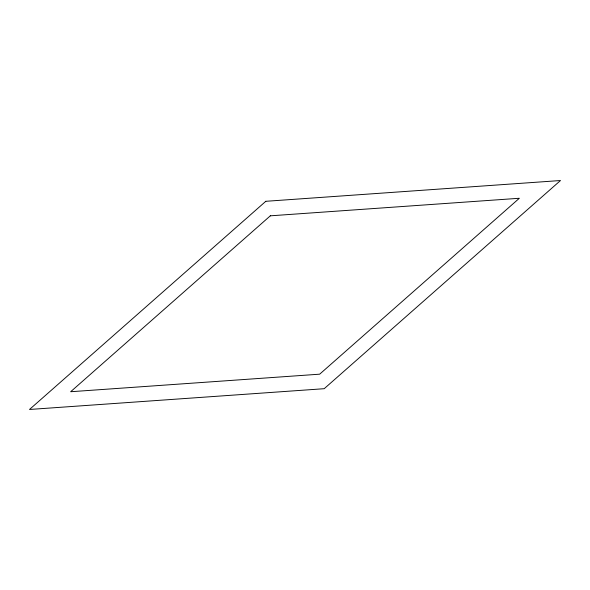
<?xml version="1.0" encoding="UTF-8"?>
<svg xmlns="http://www.w3.org/2000/svg" width="590" height="590" viewBox="0 0 590 590"><rect width="100%" height="100%" fill="white"/><g stroke="black" fill="none" stroke-linecap="round" stroke-linejoin="round"><path stroke-width="0.89" d="M265.802 201.301L29.5 409.475L324.198 388.699L560.5 180.525L265.802 201.301M270.331 215.822L70.653 391.731L319.669 374.178L519.348 198.269L270.331 215.822"/></g></svg>
